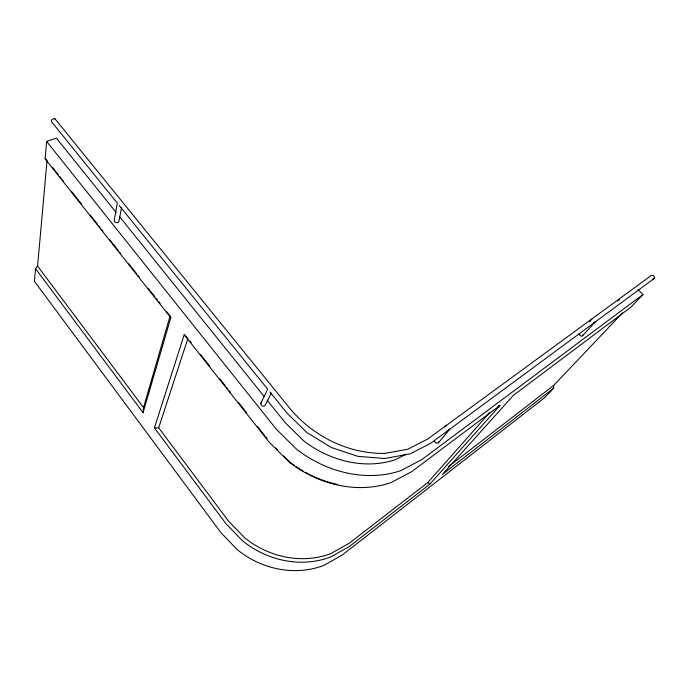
<?xml version="1.0" encoding="UTF-8"?>
<svg xmlns="http://www.w3.org/2000/svg" width="689" height="689" viewBox="0 0 689 689"><rect width="100%" height="100%" fill="white"/><g stroke="black" fill="none" stroke-linecap="round" stroke-linejoin="round"><path stroke-width="1.03" d="M116.295 212.608L56.395 138.127L46.628 141.426L45.121 158.797L47.041 160.477L37.585 266.075L35.552 268.701L34.45 281.336L221.005 532.752L237.128 549.572A86.004 77.116 36.3 0 0 323.951 565.342L342.123 555.093L544.637 397.691L553.68 388.208L553.689 385.427L622.563 312.84M35.552 268.701L143.071 412.685L143.51 407.561L170.071 316.01L166.747 311.807M121.583 207.372L118.913 221.505L117.871 222.573L116.053 222.685L114.529 221.755L114.185 220.351L117.328 203.152L51.753 122.013L51.244 121.04L51.959 119.671L53.484 118.706L54.905 118.723L290.577 409.3C313.951 436.74 348.746 454.025 385.048 453.405L384.255 453.517L407.802 449.228L427.731 439.022L651.191 275.566L652.431 275.144L653.818 275.824L654.55 277.211L654.188 278.485L430.909 443.148L410.205 453.836L384.608 458.521L357.918 456.351L331.288 447.488L306.941 432.597L286.951 413.03L269.933 391.972M143.071 412.685L170.803 317.732L170.071 316.01M498.147 405.976L499.964 405.442L430.057 483.971L349.211 546.601L330.78 556.927A87.606 77.9 35.8 0 1 242.364 540.693L225.897 523.597L154.422 427.878L184.204 334.69L187.882 338.514L158.668 427.817L228.352 520.893L244.535 537.67A85.6 76.014 35.7 0 0 330.806 553.577L348.918 543.466L427.74 482.627L489.552 412.668M578.993 333.864L579.707 335.233L581.146 336.086L582.446 335.905L582.868 334.802M434.38 440.495L435.06 442.192L436.697 443.182L438.325 442.889L438.996 441.477M271.345 393.126L264.783 405.942L262.931 406.217L261.26 405.192L260.735 403.47L267.676 389.173L119.24 205.52M260.735 403.47L261.674 402.066M445.094 426.956L446.438 425.337M438.325 442.889L449.805 429.204L448.238 429.953M589.439 321.78L592.299 318.645M582.446 335.905L595.417 321.832L593.315 322.848M638.04 289.699L642.94 294.548L630.943 307.13L513.262 395.46L442.416 474.402L553.68 388.208M448.496 466.617L553.689 385.427M499.964 405.442L411.798 471.603L391.231 482.515A101.679 83.662 33 0 1 288.932 461.845L269.339 442.347L184.204 334.69M642.94 294.548L421.849 459.563L400.964 470.544A103.936 84.402 32.7 0 1 296.451 449.099L276.341 429.23L46.628 141.426M617.766 300.929L619.497 299.655M405.881 454.266L395.391 459.675A92.016 74.688 32.7 0 1 303.479 440.624L285.22 422.676L267.048 400.076M652.957 278.899L654.188 278.485M154.422 427.878L158.668 427.817M427.74 482.627L430.057 483.971M275.454 447.833L277.658 450.029M283.549 455.885L289.432 461.742A98.785 81.414 33 0 0 294.522 465.531M119.662 216.794L264.352 396.726M52.364 167.203L58.35 174.765M59.676 176.453L61.002 178.132M62.337 179.812L63.664 181.491M71.647 191.585L81.621 204.194M90.268 215.123L97.588 224.373M98.915 226.052L100.241 227.732M101.576 229.411L102.902 231.099M109.551 239.505L118.198 250.434M119.533 252.114L120.859 253.793M128.843 263.878L136.818 273.972M138.153 275.652L139.479 277.331M148.126 288.26L154.775 296.666M156.11 298.354L157.436 300.034M158.771 301.713L160.098 303.393M189.871 341.038L191.206 342.717M200.508 354.482L209.818 366.247M219.782 378.847L225.105 385.573M226.431 387.252L227.766 388.932M229.093 390.611L230.419 392.291M238.403 402.376L246.378 412.461M257.677 426.749L264.326 435.147M265.653 436.835L266.979 438.514M45.121 158.797L170.803 317.732M37.585 266.075L143.51 407.561M54.905 118.723L55.404 119.697M337.713 484.453A98.785 81.414 33 0 1 313.883 476.616M312.927 476.177A98.785 81.414 33 0 1 310.084 474.807M308.198 473.851A98.785 81.414 33 0 1 305.382 472.335M303.522 471.285A98.785 81.414 33 0 1 296.27 466.737"/></g></svg>
